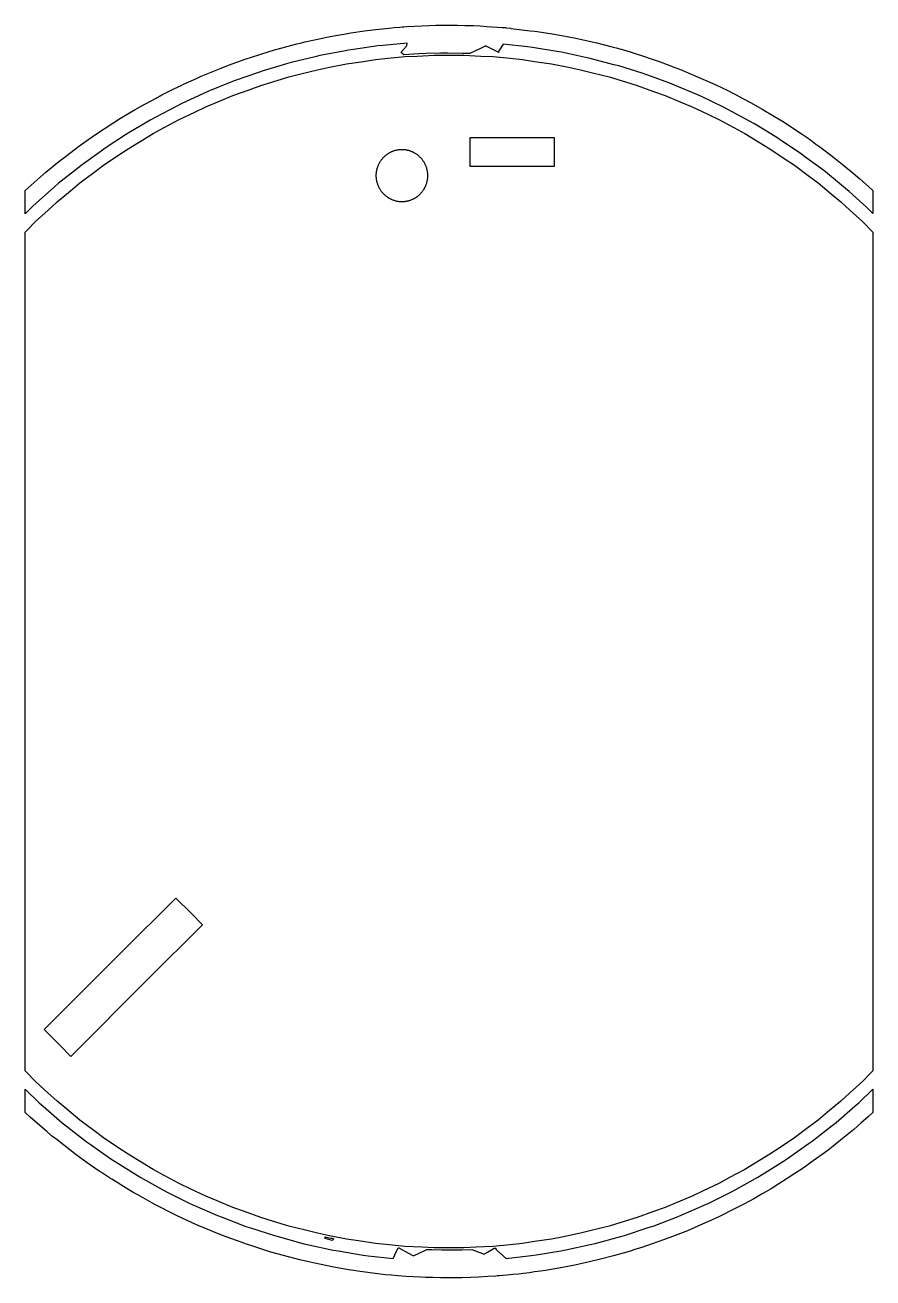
# Model space of a CAD drawing. Header units: millimetres. Extents: x -45 to 45, y -66 to 66.
import ezdxf

# ---------------------------------------------------------------- set-up
doc = ezdxf.new("R2010")
doc.units = ezdxf.units.MM
doc.layers.add('top', color=7, linetype='Continuous')
doc.layers.add('upper', color=7, linetype='Continuous')

msp = doc.modelspace()

# ---------------------------------------------------------------- linework, layer by layer
at = {"layer": 'top'}
for points in [[(-7.8, -62.82), (-9.6, -62.55), (-10.89, -62.36), (-12.68, -62), (-13.96, -61.74), (-15.23, -61.42), (-16.99, -60.98), (-18.74, -60.44), (-19.99, -60.06), (-21.7, -59.44), (-22.93, -59), (-24.61, -58.3), (-25.81, -57.8), (-27.46, -57.01), (-28.64, -56.45), (-30.24, -55.59), (-31.39, -54.97), (-32.95, -54.03), (-34.07, -53.35), (-35.15, -52.62), (-36.66, -51.6), (-37.71, -50.82), (-39.17, -49.73), (-40.57, -48.57), (-41.58, -47.73), (-42.92, -46.5), (-43.88, -45.62), (-45, -44.49), (-45, 44.49), (-44.8, 44.69), (-43.88, 45.62), (-42.54, 46.85), (-41.58, 47.73), (-40.17, 48.89), (-39.17, 49.73), (-37.71, 50.82), (-36.66, 51.6), (-35.15, 52.62), (-34.07, 53.35), (-32.95, 54.03), (-31.39, 54.97), (-30.24, 55.59), (-28.64, 56.45), (-26.99, 57.23), (-25.81, 57.8), (-24.13, 58.5), (-22.93, 59), (-21.21, 59.62), (-19.99, 60.06), (-18.24, 60.59), (-16.99, 60.98), (-15.73, 61.3), (-13.96, 61.74), (-12.68, 62), (-10.89, 62.36), (-9.09, 62.62), (-7.8, 62.82), (-6.5, 62.95), (-4.69, 63.13), (-3.38, 63.19), (-1.56, 63.28), (0.26, 63.28), (1.56, 63.28), (3.38, 63.19), (4.69, 63.13), (6.5, 62.95), (7.8, 62.82), (9.09, 62.62), (10.89, 62.36), (12.68, 62), (13.96, 61.74), (15.23, 61.42), (16.99, 60.98), (18.74, 60.44), (19.99, 60.06), (21.7, 59.44), (22.93, 59), (24.61, 58.3), (25.81, 57.8), (27.46, 57.01), (28.64, 56.45), (30.24, 55.59), (31.39, 54.97), (32.95, 54.03), (34.07, 53.35), (35.58, 52.33), (36.66, 51.6), (38.12, 50.51), (39.17, 49.73), (40.57, 48.57), (41.58, 47.73), (42.54, 46.85), (43.88, 45.62), (45, 44.49), (45, -44.49), (44.8, -44.69), (43.88, -45.62), (42.54, -46.85), (41.58, -47.73), (40.17, -48.89), (39.17, -49.73), (38.12, -50.51), (36.66, -51.6), (35.15, -52.62), (34.07, -53.35), (32.51, -54.29), (31.39, -54.97), (29.79, -55.83), (28.64, -56.45), (26.99, -57.23), (25.81, -57.8), (24.13, -58.5), (22.93, -59), (21.7, -59.44), (19.99, -60.06), (18.24, -60.59), (16.99, -60.98), (15.23, -61.42), (13.96, -61.74), (12.17, -62.1), (10.89, -62.36), (9.09, -62.62), (7.8, -62.82), (6.5, -62.95), (4.69, -63.13), (2.87, -63.22), (1.56, -63.28), (-0.26, -63.28), (-1.56, -63.28), (-2.87, -63.22), (-4.69, -63.13), (-5.99, -63), (-7.8, -62.82)], [(-4.07, 47.91), (-4, 47.94), (-3.94, 47.96), (-3.87, 47.99), (-3.8, 48.03), (-3.75, 48.05), (-3.7, 48.08), (-3.62, 48.12), (-3.56, 48.16), (-3.51, 48.19), (-3.46, 48.22), (-3.39, 48.27), (-3.35, 48.3), (-3.29, 48.35), (-3.24, 48.39), (-3.18, 48.44), (-3.14, 48.48), (-3.08, 48.53), (-3.04, 48.57), (-2.98, 48.63), (-2.95, 48.67), (-2.89, 48.73), (-2.86, 48.78), (-2.81, 48.84), (-2.77, 48.89), (-2.73, 48.95), (-2.68, 49.02), (-2.65, 49.07), (-2.62, 49.12), (-2.58, 49.18), (-2.55, 49.26), (-2.52, 49.31), (-2.5, 49.36), (-2.47, 49.43), (-2.45, 49.49), (-2.42, 49.56), (-2.4, 49.61), (-2.37, 49.69), (-2.36, 49.74), (-2.34, 49.82), (-2.32, 49.88), (-2.3, 49.96), (-2.29, 50.01), (-2.28, 50.09), (-2.27, 50.15), (-2.26, 50.23), (-2.26, 50.28), (-2.25, 50.36), (-2.25, 50.42), (-2.25, 50.5), (-2.25, 50.56), (-2.25, 50.64), (-2.26, 50.69), (-2.26, 50.77), (-2.27, 50.83), (-2.28, 50.91), (-2.29, 50.97), (-2.3, 51.04), (-2.32, 51.12), (-2.34, 51.18), (-2.36, 51.26), (-2.37, 51.31), (-2.39, 51.36), (-2.42, 51.44), (-2.44, 51.49), (-2.47, 51.57), (-2.49, 51.62), (-2.52, 51.69), (-2.56, 51.76), (-2.58, 51.82), (-2.61, 51.86), (-2.65, 51.93), (-2.68, 51.98), (-2.73, 52.05), (-2.76, 52.1), (-2.81, 52.16), (-2.86, 52.22), (-2.89, 52.27), (-2.93, 52.31), (-2.98, 52.37), (-3.02, 52.41), (-3.08, 52.47), (-3.12, 52.51), (-3.18, 52.56), (-3.22, 52.6), (-3.29, 52.65), (-3.35, 52.7), (-3.39, 52.73), (-3.44, 52.77), (-3.51, 52.81), (-3.58, 52.85), (-3.62, 52.88), (-3.68, 52.91), (-3.75, 52.95), (-3.8, 52.97), (-3.87, 53.01), (-3.92, 53.03), (-4, 53.06), (-4.05, 53.08), (-4.12, 53.11), (-4.2, 53.13), (-4.26, 53.15), (-4.31, 53.16), (-4.39, 53.18), (-4.44, 53.19), (-4.52, 53.21), (-4.58, 53.22), (-4.66, 53.23), (-4.72, 53.23), (-4.79, 53.24), (-4.85, 53.25), (-4.93, 53.25), (-5.01, 53.25), (-5.07, 53.25), (-5.13, 53.25), (-5.21, 53.24), (-5.28, 53.23), (-5.34, 53.23), (-5.4, 53.22), (-5.48, 53.21), (-5.53, 53.2), (-5.61, 53.18), (-5.67, 53.17), (-5.74, 53.15), (-5.82, 53.12), (-5.88, 53.11), (-5.95, 53.08), (-6, 53.06), (-6.08, 53.03), (-6.13, 53.01), (-6.18, 52.98), (-6.25, 52.95), (-6.3, 52.92), (-6.38, 52.88), (-6.42, 52.85), (-6.49, 52.81), (-6.54, 52.78), (-6.61, 52.73), (-6.65, 52.7), (-6.71, 52.65), (-6.78, 52.6), (-6.82, 52.56), (-6.86, 52.52), (-6.92, 52.47), (-6.96, 52.43), (-7.02, 52.37), (-7.05, 52.33), (-7.11, 52.27), (-7.14, 52.22), (-7.19, 52.16), (-7.23, 52.11), (-7.27, 52.05), (-7.3, 52), (-7.35, 51.93), (-7.38, 51.88), (-7.42, 51.82), (-7.44, 51.76), (-7.48, 51.69), (-7.51, 51.62), (-7.53, 51.57), (-7.55, 51.51), (-7.58, 51.44), (-7.6, 51.39), (-7.63, 51.31), (-7.65, 51.23), (-7.66, 51.18), (-7.68, 51.12), (-7.7, 51.04), (-7.71, 50.99), (-7.72, 50.91), (-7.73, 50.85), (-7.74, 50.77), (-7.74, 50.72), (-7.75, 50.64), (-7.75, 50.56), (-7.75, 50.5), (-7.75, 50.42), (-7.75, 50.36), (-7.74, 50.31), (-7.74, 50.23), (-7.73, 50.17), (-7.72, 50.09), (-7.71, 50.03), (-7.7, 49.96), (-7.68, 49.88), (-7.66, 49.82), (-7.64, 49.74), (-7.63, 49.69), (-7.6, 49.61), (-7.58, 49.56), (-7.56, 49.51), (-7.53, 49.43), (-7.5, 49.36), (-7.48, 49.31), (-7.45, 49.26), (-7.42, 49.18), (-7.39, 49.14), (-7.35, 49.07), (-7.32, 49.02), (-7.27, 48.95), (-7.24, 48.9), (-7.19, 48.84), (-7.16, 48.79), (-7.11, 48.73), (-7.07, 48.69), (-7.02, 48.63), (-6.96, 48.57), (-6.92, 48.53), (-6.86, 48.48), (-6.82, 48.44), (-6.78, 48.4), (-6.71, 48.35), (-6.67, 48.32), (-6.61, 48.27), (-6.54, 48.22), (-6.49, 48.19), (-6.44, 48.16), (-6.38, 48.12), (-6.32, 48.09), (-6.25, 48.05), (-6.18, 48.02), (-6.13, 47.99), (-6.08, 47.97), (-6, 47.94), (-5.95, 47.92), (-5.88, 47.89), (-5.82, 47.88), (-5.74, 47.85), (-5.69, 47.84), (-5.61, 47.82), (-5.53, 47.8), (-5.48, 47.79), (-5.42, 47.78), (-5.34, 47.77), (-5.28, 47.77), (-5.21, 47.76), (-5.15, 47.75), (-5.07, 47.75), (-4.99, 47.75), (-4.93, 47.75), (-4.87, 47.75), (-4.79, 47.76), (-4.74, 47.76), (-4.66, 47.77), (-4.6, 47.78), (-4.52, 47.79), (-4.44, 47.81), (-4.39, 47.82), (-4.31, 47.84), (-4.26, 47.85), (-4.2, 47.87), (-4.12, 47.89), (-4.07, 47.91)], [(5.96, 54.5), (2.2, 54.5), (2.2, 53.25), (2.2, 51.5), (5.96, 51.5), (11.2, 51.5), (11.2, 53.25), (11.2, 54.5), (5.96, 54.5)], [(-41.31, -41.78), (-40.13, -42.96), (-31.99, -34.82), (-26.16, -28.99), (-27.34, -27.81), (-28.99, -26.16), (-34.82, -31.99), (-42.96, -40.13), (-41.31, -41.78)]]:
    msp.add_lwpolyline(points, close=True, dxfattribs=at)
at = {"layer": 'upper'}
for points in [[(-43.39, 50.33), (-42.8, 50.86), (-41.4, 51.99), (-40.89, 52.4), (-39.46, 53.48), (-38.93, 53.87), (-37.89, 54.61), (-37.51, 54.87), (-35.57, 56.13), (-34.86, 56.59), (-33.32, 57.5), (-32.76, 57.83), (-31.1, 58.73), (-30.49, 59.06), (-30.14, 59.24), (-29.2, 59.71), (-28.44, 60.07), (-28.17, 60.2), (-26.79, 60.82), (-26.29, 61.05), (-24.18, 61.9), (-23.41, 62.21), (-21.63, 62.84), (-20.98, 63.07), (-19.18, 63.63), (-18.52, 63.84), (-17.56, 64.1), (-17.21, 64.2), (-16.15, 64.47), (-15.76, 64.57), (-15.31, 64.68), (-14.09, 64.96), (-13.27, 65.13), (-12.96, 65.19), (-12.42, 65.29), (-10.94, 65.56), (-10.41, 65.64), (-8.96, 65.86), (-8.08, 65.97), (-7.77, 66.01), (-6.35, 66.16), (-5.83, 66.21), (-5.23, 66.26), (-4.98, 66.28), (-4.8, 66.3), (-4.48, 66.32), (-2.87, 66.39), (-1.4, 66.46), (-1.26, 66.45), (-1.22, 66.45), (-1.17, 66.46), (-1.12, 66.46), (-1.05, 66.46), (-0.89, 66.45), (-0.58, 66.45), (-0.54, 66.46), (-0.49, 66.46), (-0.44, 66.47), (-0.41, 66.47), (-0.36, 66.47), (-0.3, 66.47), (-0.24, 66.48), (-0.17, 66.48), (-0.09, 66.48), (-0.02, 66.48), (0, 66.47), (0.07, 66.47), (0.14, 66.47), (0.23, 66.47), (0.31, 66.47), (0.4, 66.47), (0.48, 66.47), (0.55, 66.47), (0.62, 66.47), (0.69, 66.47), (0.74, 66.47), (0.84, 66.47), (0.89, 66.46), (0.91, 66.46), (1.69, 66.44), (1.73, 66.44), (1.94, 66.44), (2.59, 66.42), (3.3, 66.39), (4.02, 66.33), (5.63, 66.22), (5.9, 66.21), (6.01, 66.2), (6.12, 66.19), (6.52, 66.15), (6.58, 66.11), (8.62, 65.87), (9.1, 65.84), (10.74, 65.58), (11.99, 65.38), (13.46, 65.08), (14.57, 64.85), (15.69, 64.58), (17.17, 64.21), (17.75, 64.05), (18.51, 63.84), (19.22, 63.62), (19.76, 63.46), (20.74, 63.14), (21.47, 62.9), (22.43, 62.56), (23.16, 62.3), (23.97, 61.99), (24.58, 61.76), (26.2, 61.06), (27.43, 60.54), (28.33, 60.12), (29.52, 59.55), (30.47, 59.07), (31.18, 58.7), (32.06, 58.21), (33.23, 57.56), (34.56, 56.76), (35.56, 56.16), (36.66, 55.43), (37.49, 54.89), (38.01, 54.53), (38.4, 54.25), (38.95, 53.85), (39.37, 53.55), (40.22, 52.91), (40.86, 52.42), (41.74, 51.71), (42.9, 50.77), (43.6, 50.16), (44.54, 49.34), (45, 48.91), (45, 46.47), (44.67, 46.79), (44.31, 47.14), (42.46, 48.81), (42.09, 49.14), (40.16, 50.71), (39.78, 51.03), (37.78, 52.51), (37.38, 52.81), (35.31, 54.2), (34.9, 54.48), (32.78, 55.77), (32.35, 56.03), (31.89, 56.28), (29.61, 57.53), (29.14, 57.75), (26.8, 58.89), (26.32, 59.09), (23.92, 60.11), (23.44, 60.3), (20.99, 61.2), (20.5, 61.36), (18.02, 62.14), (17.51, 62.27), (15, 62.94), (14.49, 63.05), (11.94, 63.59), (11.43, 63.67), (8.86, 64.09), (8.34, 64.15), (5.76, 64.44), (5.35, 63.84), (5.27, 63.72), (5.29, 63.57), (5.29, 63.56), (3.94, 64.25), (3.9, 64.27), (3.33, 64), (2.21, 63.46), (1.43, 63.47), (-0.13, 63.5), (-0.9, 63.48), (-2.46, 63.45), (-3.23, 63.41), (-4.79, 63.32), (-5.02, 63.48), (-5.13, 63.57), (-4.52, 64.23), (-4.5, 64.25), (-4.49, 64.3), (-4.45, 64.55), (-7.04, 64.31), (-7.56, 64.26), (-10.13, 63.89), (-10.65, 63.82), (-11.16, 63.72), (-13.71, 63.23), (-14.22, 63.11), (-16.75, 62.49), (-17.25, 62.35), (-19.74, 61.61), (-20.23, 61.44), (-22.69, 60.59), (-23.17, 60.4), (-25.59, 59.43), (-26.06, 59.21), (-28.42, 58.12), (-28.89, 57.88), (-31.19, 56.68), (-31.64, 56.42), (-33.89, 55.11), (-34.33, 54.83), (-36.51, 53.41), (-36.93, 53.11), (-39.04, 51.59), (-39.45, 51.27), (-41.49, 49.65), (-41.88, 49.31), (-43.83, 47.59), (-44.21, 47.23), (-45, 46.46), (-45, 48.92), (-43.39, 50.33)], [(44.52, -49.35), (43.73, -50.06), (42.96, -50.71), (42.28, -51.3), (41.57, -51.86), (40.79, -52.49), (40.23, -52.91), (39.62, -53.37), (38.66, -54.06), (37.6, -54.81), (36.71, -55.41), (35.91, -55.94), (35, -56.5), (34.18, -57.01), (33.25, -57.55), (32.41, -58.03), (31.82, -58.36), (31.28, -58.65), (30.1, -59.25), (28.79, -59.92), (27.85, -60.35), (26.81, -60.82), (26.03, -61.16), (25.33, -61.46), (23.99, -61.98), (22.78, -62.45), (21.56, -62.86), (20.47, -63.24), (19.83, -63.44), (19.13, -63.66), (17.46, -64.12), (15.95, -64.53), (14.58, -64.84), (13.35, -65.12), (12.04, -65.36), (10.86, -65.58), (10.25, -65.67), (9.7, -65.76), (9.09, -65.84), (8.53, -65.92), (7.92, -66), (7.36, -66.06), (6.78, -66.12), (6.13, -66.19), (5.73, -66.22), (5.36, -66.25), (5.16, -66.27), (4.98, -66.28), (4.11, -66.34), (3.15, -66.4), (2.3, -66.43), (1.38, -66.46), (1.21, -66.45), (1.15, -66.46), (1.09, -66.46), (0.95, -66.45), (0.86, -66.45), (0.57, -66.45), (0.52, -66.46), (0.46, -66.47), (0.42, -66.47), (0.38, -66.47), (0.32, -66.47), (0.25, -66.48), (0.17, -66.48), (0.09, -66.48), (0.01, -66.48), (-0.01, -66.47), (-0.09, -66.47), (-0.17, -66.47), (-0.25, -66.47), (-0.35, -66.47), (-0.44, -66.47), (-0.51, -66.47), (-0.59, -66.47), (-0.66, -66.47), (-0.72, -66.47), (-0.82, -66.47), (-0.87, -66.46), (-0.88, -66.46), (-0.9, -66.46), (-1.71, -66.44), (-1.75, -66.44), (-1.93, -66.44), (-2.5, -66.42), (-3.01, -66.4), (-4.57, -66.31), (-5.38, -66.25), (-5.43, -66.24), (-6.09, -66.19), (-6.76, -66.13), (-7.29, -66.06), (-9.15, -65.84), (-9.42, -65.8), (-10.38, -65.66), (-10.66, -65.61), (-11.62, -65.45), (-12.24, -65.33), (-14.41, -64.89), (-14.72, -64.82), (-15.84, -64.56), (-18.23, -63.91), (-18.91, -63.73), (-20.92, -63.08), (-21.49, -62.9), (-22.06, -62.69), (-24.05, -61.97), (-24.98, -61.6), (-25.24, -61.49), (-26.27, -61.06), (-26.56, -60.94), (-26.94, -60.76), (-28.26, -60.16), (-28.92, -59.84), (-31.21, -58.69), (-32.97, -57.71), (-33.47, -57.43), (-33.99, -57.11), (-35.79, -56.01), (-36.03, -55.86), (-36.88, -55.3), (-37.14, -55.13), (-38.06, -54.5), (-38.39, -54.26), (-39.58, -53.41), (-41.6, -51.83), (-42.18, -51.38), (-42.68, -50.95), (-44.44, -49.43), (-45, -48.91), (-45, -46.46), (-43.49, -47.91), (-43.08, -48.26), (-41.05, -50.01), (-40.63, -50.34), (-38.52, -51.98), (-38.08, -52.29), (-35.9, -53.83), (-35.44, -54.12), (-33.18, -55.54), (-32.71, -55.81), (-30.38, -57.12), (-29.9, -57.36), (-27.51, -58.56), (-27.02, -58.78), (-24.57, -59.85), (-24.07, -60.04), (-21.57, -61), (-21.06, -61.16), (-18.52, -61.99), (-18, -62.13), (-15.42, -62.84), (-14.89, -62.95), (-12.28, -63.52), (-11.75, -63.61), (-9.11, -64.06), (-8.58, -64.12), (-5.92, -64.43), (-5.74, -64.04), (-5.39, -63.27), (-5.38, -63.27), (-5.37, -63.27), (-5.36, -63.27), (-5.35, -63.27), (-5.34, -63.27), (-5.33, -63.28), (-4.3, -63.85), (-3.84, -64.11), (-3.79, -64.14), (-3.31, -63.91), (-2.36, -63.46), (-1.83, -63.47), (-0.76, -63.5), (-0.23, -63.5), (0.84, -63.49), (1.37, -63.48), (2.43, -63.45), (3.29, -63.78), (3.72, -63.94), (3.76, -63.92), (4.07, -63.74), (4.78, -63.32), (4.8, -63.32), (4.84, -63.31), (4.87, -63.31), (4.91, -63.31), (4.93, -63.31), (4.98, -63.3), (4.98, -63.39), (4.98, -63.44), (5.16, -63.6), (6.06, -64.42), (8.71, -64.1), (9.24, -64.04), (11.87, -63.59), (12.4, -63.5), (15, -62.92), (15.53, -62.81), (18.1, -62.1), (18.62, -61.96), (21.15, -61.13), (21.66, -60.97), (24.15, -60.01), (24.65, -59.82), (27.1, -58.74), (27.58, -58.53), (29.97, -57.33), (30.45, -57.09), (32.77, -55.77), (33.24, -55.51), (35.49, -54.08), (35.94, -53.8), (38.13, -52.26), (38.56, -51.95), (40.67, -50.31), (41.09, -49.98), (43.11, -48.23), (43.51, -47.88), (45, -46.46), (45, -48.92), (44.52, -49.35)], [(-13.13, -62.29), (-13.14, -62.23), (-13.16, -62.12), (-13.06, -62.14), (-12.85, -62.19), (-12.74, -62.21), (-12.53, -62.25), (-12.43, -62.27), (-12.22, -62.31), (-12.34, -62.44), (-12.4, -62.5), (-12.41, -62.5), (-13.13, -62.29)]]:
    msp.add_lwpolyline(points, close=True, dxfattribs=at)

doc.saveas('drawing.dxf')
